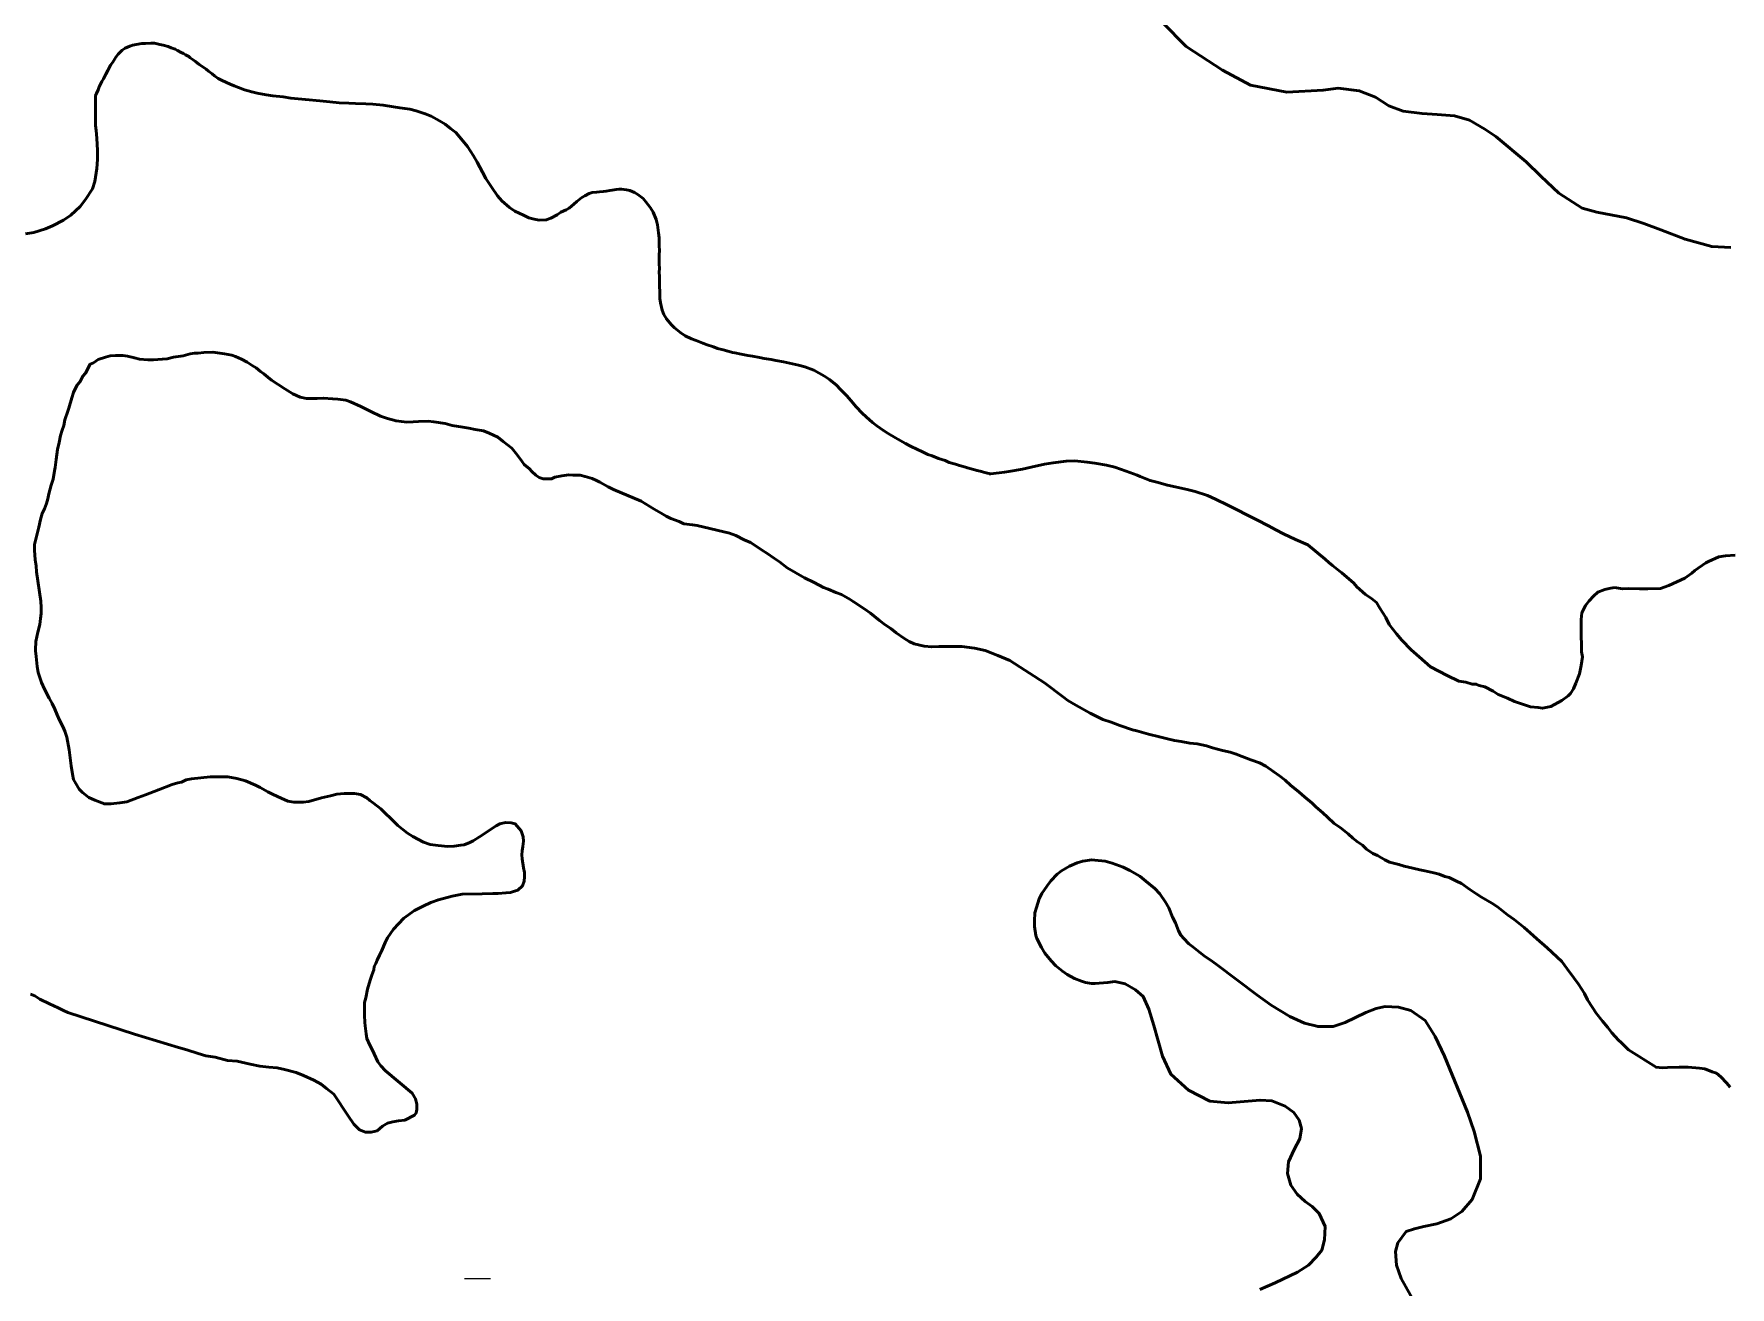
# Model space of a CAD drawing. Header units: metres. Extents: x 531395 to 538605, y 1843190 to 1853105.
# Drawn here: x 536395 to 537505, y 1846376 to 1847196 of the extents above; entities that cross this region are included whole.
import ezdxf

# ---------------------------------------------------------------- set-up
doc = ezdxf.new("R2010")
doc.units = ezdxf.units.M
doc.header["$LTSCALE"] = 4
doc.layers.add('2', color=7, linetype='Continuous', lineweight=53)
doc.layers.add('61', color=7, linetype='Continuous', lineweight=13)

msp = doc.modelspace()

# ---------------------------------------------------------------- linework, layer by layer
at = {"layer": '2'}
for points in [[(537417.83, 1847079.46), (537408.15, 1847082.11), (537392.87, 1847092.09), (537381.02, 1847103.21), (537371.54, 1847112.46), (537351.71, 1847129.13), (537344.36, 1847133.99), (537334.3, 1847139.84), (537324.59, 1847142.7), (537313.17, 1847143.64), (537303.3, 1847144.11), (537290.93, 1847145.8), (537281.69, 1847149.26), (537272.84, 1847154.91), (537262.23, 1847159.07), (537248.46, 1847160.71), (537238.67, 1847159.57), (537214.75, 1847158.2), (537191.09, 1847162.72), (537172.81, 1847172.57), (537149.02, 1847188.13), (537133.53, 1847203.69)], [(536389.17, 1847065.42), (536394.68, 1847066.35), (536402.21, 1847068.55), (536406.92, 1847070.62), (536413.99, 1847074.38), (536418.75, 1847077.6), (536425.02, 1847083.36), (536428.5, 1847087.76), (536432.91, 1847094.83), (536434.43, 1847099.76), (536435.83, 1847108.19), (536436.38, 1847114.05), (536436.38, 1847119.85), (536435.8, 1847128.14), (536435.31, 1847133.13), (536434.94, 1847136.38), (536435.01, 1847155.87), (536435.69, 1847157.38), (536436.66, 1847159.67), (536437.46, 1847161.76), (536439.07, 1847165.08), (536440.19, 1847166.92), (536441.82, 1847170.05), (536442.97, 1847172.37), (536444.85, 1847175.82), (536446.24, 1847177.78), (536448.33, 1847181.06), (536449.9, 1847183.05), (536452.45, 1847185.63), (536454.28, 1847187.07), (536457.36, 1847188.38), (536459.38, 1847188.99), (536461.6, 1847189.44), (536465.25, 1847189.96), (536467.6, 1847190.14), (536471.29, 1847190.28), (536473.58, 1847190.17), (536477.08, 1847189.43), (536479.23, 1847188.92), (536482.57, 1847187.98), (536484.55, 1847187.26), (536487.22, 1847186.33), (536488.75, 1847185.47), (536491.09, 1847184.12), (536492.59, 1847183.44), (536493.93, 1847182.55), (536495.96, 1847181.46), (536497, 1847180.63), (536498.95, 1847179.43)], [(536498.95, 1847179.43), (536500.41, 1847178.27), (536502.81, 1847176.37), (536504.47, 1847175.23), (536507.35, 1847173.28), (536509.02, 1847171.96), (536511.32, 1847170.14), (536512.81, 1847168.79), (536515.28, 1847167.17), (536517.41, 1847166), (536520.81, 1847164.49), (536523.13, 1847163.34), (536525.72, 1847162.31), (536528.49, 1847161.3), (536532.56, 1847159.78), (536537.2, 1847158.32), (536540.8, 1847157.5), (536546.73, 1847156.39), (536551.06, 1847155.84), (536557.9, 1847155.02), (536562.74, 1847154.25), (536570.03, 1847153.58), (536572.35, 1847153.28), (536581.85, 1847152.39), (536586.17, 1847152.03), (536592.5, 1847151.44), (536594.42, 1847151.28), (536600.82, 1847150.98), (536605.22, 1847150.73), (536611.89, 1847150.55), (536616.47, 1847150.32), (536623.2, 1847149.58), (536629.96, 1847148.66), (536634.13, 1847147.91), (536640.7, 1847146.96), (536644.89, 1847146.02), (536650.82, 1847144.05), (536654.62, 1847142.4), (536660.19, 1847139.34), (536663.87, 1847137.11), (536667.32, 1847134.38), (536670.77, 1847131.64), (536675.47, 1847126.39), (536678.38, 1847122.55), (536682.3, 1847116.55), (536684.7, 1847112.27), (536688.29, 1847105.85), (536690.58, 1847101.65), (536694.4, 1847095.73), (536698.18, 1847090.19), (536701.03, 1847086.91), (536705.99, 1847082.64), (536709.5, 1847080.2), (536715.04, 1847077.51), (536718.54, 1847075.93), (536722.17, 1847074.92), (536725.39, 1847074.25), (536730.01, 1847074.5), (536733, 1847075.7), (536737.22, 1847077.81), (536739.67, 1847079.61), (536743.12, 1847081.06), (536745.08, 1847082.14), (536748.09, 1847084.86), (536750.08, 1847086.52)], [(536750.08, 1847086.52), (536753.3, 1847089.07), (536755.33, 1847090.35), (536758.2, 1847091.83), (536760.14, 1847092.34), (536762.95, 1847092.66), (536764.82, 1847092.88), (536767.44, 1847093.18), (536769.24, 1847093.3), (536771.65, 1847093.77), (536773.23, 1847094.04), (536775.75, 1847094.43), (536777.54, 1847094.54), (536779.25, 1847094.55), (536782.52, 1847094.17), (536784.76, 1847093.77), (536787.76, 1847092.4), (536790, 1847091.14), (536793.43, 1847088.6), (536795.29, 1847086.44), (536798.23, 1847082.41), (536799.99, 1847079.48), (536801.97, 1847074.68), (536802.93, 1847071.37), (536803.54, 1847066.12), (536803.93, 1847062.75), (536803.95, 1847057.62), (536804.13, 1847054.42), (536803.98, 1847051.64), (536803.93, 1847047.94), (536803.99, 1847045.85), (536804.09, 1847042.54), (536804.03, 1847040.54), (536804.13, 1847037.23), (536804.14, 1847034.66), (536804.23, 1847030.69), (536804.36, 1847027.85), (536804.45, 1847023.02), (536804.88, 1847020.13), (536805.9, 1847015.4), (536807.08, 1847012.59), (536808.66, 1847009.64), (536811.74, 1847006.01), (536814.08, 1847003.81), (536818.08, 1847000.48), (536821.05, 1846998.64), (536825.18, 1846996.55), (536828.06, 1846995.46), (536832.45, 1846993.69), (536835.41, 1846992.71), (536839.56, 1846991.29), (536842.23, 1846990.36), (536845.86, 1846989.36), (536848.22, 1846988.68), (536852.04, 1846987.7), (536853.5, 1846987.4), (536857.59, 1846986.54), (536861.97, 1846985.62), (536865.05, 1846985.22), (536869.7, 1846984.43), (536872.62, 1846983.82), (536877.17, 1846983.11), (536880.27, 1846982.52), (536885.32, 1846981.59), (536889.22, 1846980.71)], [(537505.56, 1847056.32), (537492.97, 1847057.02), (537475.5, 1847061.79), (537459.58, 1847068.02), (537448.54, 1847072.13), (537437.22, 1847075.89), (537417.83, 1847079.46)], [(536668.55, 1846939.84), (536663.8, 1846941.18), (536656.38, 1846942.21), (536652.82, 1846942.61), (536646.36, 1846942.4), (536642.86, 1846942.26), (536638.83, 1846942.07), (536635.27, 1846942.46), (536631.71, 1846942.86), (536626.13, 1846944.38), (536621.61, 1846946.02), (536615.31, 1846949.07), (536608.71, 1846952.36), (536601.88, 1846955.35), (536598.79, 1846956.35), (536593.57, 1846957.09), (536590.3, 1846957.25), (536584.03, 1846957.8), (536580.12, 1846957.57), (536573.11, 1846957.45), (536568.85, 1846958.38), (536564.13, 1846960.68), (536558.84, 1846963.91), (536550.22, 1846969.64), (536547.83, 1846971.52), (536545.16, 1846973.64), (536543.07, 1846975.29), (536540.1, 1846977.65), (536537.48, 1846979.24), (536534.27, 1846981.3), (536530.52, 1846983.3), (536526.54, 1846985), (536524.28, 1846985.82), (536519.5, 1846986.87), (536511.68, 1846987.79), (536505.95, 1846987.75), (536502.21, 1846987.32), (536499.78, 1846987.3), (536496.88, 1846986.7), (536492.44, 1846985.37), (536486.04, 1846984.63), (536481.83, 1846983.6), (536478.63, 1846983.23), (536473, 1846982.85), (536469.2, 1846982.95), (536463.74, 1846983.4), (536460.42, 1846984.09), (536455.97, 1846985.2), (536452.94, 1846985.66), (536448.08, 1846985.63), (536444.58, 1846985.5), (536441.44, 1846984.6), (536436.76, 1846982.97), (536433.75, 1846981), (536431.44, 1846979.92), (536428.32, 1846974.15), (536426.67, 1846972.07), (536424.91, 1846968.62), (536422.79, 1846965.94), (536420.62, 1846961.37), (536419.39, 1846957.98), (536417.46, 1846951.27), (536416.88, 1846949.31), (536414.83, 1846943.67), (536414.2, 1846939.81)], [(536889.22, 1846980.71), (536895.17, 1846979.41), (536899.3, 1846978.18), (536905.14, 1846976.1), (536908.69, 1846974.14), (536912.14, 1846972.26), (536915.44, 1846969.98), (536919.96, 1846966.23), (536922.66, 1846963.41), (536926.85, 1846959.24), (536929.38, 1846956.21), (536933.01, 1846951.98), (536936.72, 1846947.85), (536939.46, 1846945.51), (536943.58, 1846941.9), (536946.51, 1846939.58), (536950.75, 1846936.56), (536953.74, 1846934.54), (536958.63, 1846931.68), (536960.15, 1846930.82), (536965.13, 1846928.07), (536968.36, 1846926.35), (536973.08, 1846924.15), (536975.9, 1846922.77), (536979.91, 1846920.95), (536982.69, 1846919.94), (536986.78, 1846918.23), (536991.12, 1846916.84), (536993.81, 1846915.72), (536997.84, 1846914.58), (537000.51, 1846913.65), (537004.54, 1846912.5), (537005.73, 1846912.07), (537009.65, 1846911.01), (537012.01, 1846910.33), (537014.84, 1846909.62), (537016.3, 1846909.31), (537018.77, 1846908.55), (537020.02, 1846908.41), (537020.07, 1846908.24), (537021.08, 1846908.25), (537030.08, 1846909.3), (537032.87, 1846909.81), (537041.71, 1846911.31), (537047.46, 1846912.55), (537056.16, 1846914.5), (537061.84, 1846915.45), (537070.28, 1846916.43), (537076.05, 1846916.62), (537084.11, 1846915.85), (537089.22, 1846915.2), (537096.87, 1846913.91), (537102.15, 1846912.62), (537109.58, 1846909.97), (537116.82, 1846907.29), (537118.91, 1846906.49), (537125.3, 1846903.81), (537129.8, 1846902.63), (537136.67, 1846900.76), (537141.82, 1846899.75), (537149.62, 1846897.99), (537154.9, 1846896.7), (537162.91, 1846893.93), (537168.22, 1846891.6), (537176.26, 1846887.78)], [(536414.2, 1846939.81), (536413.2, 1846936.72), (536411.97, 1846933.33), (536411.17, 1846928.65), (536410.06, 1846924.19), (536409.2, 1846917.61), (536408.46, 1846912.38), (536408.17, 1846910.19), (536407.19, 1846904.67), (536406.02, 1846900.75), (536404.51, 1846895.17), (536403.81, 1846891.84), (536402.82, 1846888.75), (536401.59, 1846885.37), (536400.06, 1846882.22), (536398.89, 1846878.3), (536397.85, 1846873.31), (536396.74, 1846868.86), (536395.12, 1846861.91), (536395.02, 1846858.12), (536395.46, 1846851.95), (536396.19, 1846847.98), (536396.39, 1846843.95), (536399.22, 1846824.73), (536399.38, 1846820.71), (536399.38, 1846816.68), (536399.06, 1846813.46), (536398.58, 1846809.43), (536397.13, 1846804.6), (536396.01, 1846798.48), (536395.68, 1846792.84), (536395.63, 1846792.23), (536396.06, 1846788.5), (536396.8, 1846782.1), (536397.53, 1846778.13), (536399.64, 1846771.61), (536401.5, 1846767.23), (536404.61, 1846761.38), (536406.64, 1846757.83), (536408.44, 1846753.98), (536409.94, 1846750.37), (536411.44, 1846746.76), (536413.54, 1846742.68), (536414.97, 1846739.6), (536416.24, 1846735.69), (536417.69, 1846727.36), (536419.01, 1846716.9), (536419.85, 1846711.52), (536420.52, 1846708.08), (536422.19, 1846705.3), (536424.23, 1846701.75), (536426.37, 1846699.57), (536430.54, 1846696.27), (536434.52, 1846694.57), (536440.76, 1846692.05), (536445.09, 1846692.01), (536450.96, 1846692.69), (536455.46, 1846693.48), (536462.98, 1846696.24), (536467.66, 1846697.87), (536476.18, 1846701.29), (536485.24, 1846704.77), (536488.91, 1846705.74), (536491.28, 1846706.28), (536494.36, 1846707.72)], [(536964.19, 1846800.58), (536959.19, 1846804.05), (536955.62, 1846806.88), (536951.82, 1846809.41), (536948.24, 1846812.24), (536942.29, 1846816.96), (536938.48, 1846819.49), (536930.87, 1846824.56), (536929.08, 1846825.97), (536923.31, 1846829.09), (536919.63, 1846830.55), (536914.52, 1846832.66), (536911.43, 1846833.65), (536905.37, 1846837.01), (536899.07, 1846840.06), (536887.77, 1846846.59), (536882.71, 1846850.6), (536879.5, 1846852.66), (536874.5, 1846856.13), (536871.58, 1846857.96), (536866.88, 1846861.2), (536863.67, 1846863.26), (536859.69, 1846864.96), (536854.22, 1846867.84), (536850, 1846869.24), (536828.86, 1846874.36), (536825.84, 1846874.82), (536820.08, 1846875.5), (536816.93, 1846877.03), (536811.59, 1846878.84), (536808.44, 1846880.37), (536805.22, 1846882.43), (536800.58, 1846885.14), (536792.14, 1846890.37), (536773.96, 1846898), (536770.51, 1846899.76), (536765.04, 1846902.64), (536763.02, 1846903.76), (536760.16, 1846905.05), (536755.41, 1846906.39), (536752.32, 1846907.38), (536747.46, 1846907.36), (536744.73, 1846907.58), (536740.23, 1846906.79), (536735.73, 1846906), (536733.42, 1846904.92), (536730.45, 1846904.85), (536728.02, 1846904.83), (536725.47, 1846905.89), (536723.15, 1846907.24), (536720.7, 1846909.66), (536719.15, 1846911.37), (536715.58, 1846914.2), (536713.97, 1846916.45), (536711.04, 1846920.71), (536707.58, 1846924.9), (536704.61, 1846927.26), (536701.93, 1846929.38), (536698.36, 1846932.21), (536692.65, 1846934.79), (536688.97, 1846936.26), (536683.45, 1846937.24), (536679.29, 1846938.11), (536675.44, 1846938.74), (536668.55, 1846939.84)], [(537176.26, 1846887.78), (537181.52, 1846884.97), (537189.5, 1846880.87), (537195.14, 1846878.1), (537202.72, 1846874.14), (537207.59, 1846871.47), (537212.64, 1846868.83), (537220.55, 1846865.28), (537228.66, 1846861.76), (537239.83, 1846852.23), (537242.27, 1846850.12), (537244.65, 1846848.23), (537249.12, 1846844.7), (537250.9, 1846843.28), (537258.7, 1846836.62), (537260.61, 1846834.13), (537266.33, 1846829.12), (537270.14, 1846826.59), (537273.41, 1846824), (537275.74, 1846820.21), (537279.68, 1846814.18), (537281.84, 1846809.57), (537286.62, 1846803.36), (537290.07, 1846799.17), (537296.21, 1846792.85), (537301.34, 1846788.31), (537308.84, 1846781.88), (537314.31, 1846779), (537319.78, 1846776.12), (537327.5, 1846772.42), (537331.9, 1846771.85), (537336.11, 1846770.45), (537338.54, 1846770.46), (537340.8, 1846769.64), (537344.42, 1846768.71), (537349.89, 1846765.83), (537353.11, 1846763.77), (537359.34, 1846761.25), (537363.92, 1846759.07), (537372.36, 1846756.27), (537374.32, 1846755.68), (537379.24, 1846755.17), (537382.27, 1846754.71), (537387.54, 1846755.87), (537394.93, 1846759.7), (537398.89, 1846762.86), (537400.61, 1846764.41), (537402.43, 1846767.32), (537403.89, 1846771.01), (537406.42, 1846777.25), (537407.4, 1846782.77), (537408.38, 1846788.29), (537407.71, 1846791.72), (537407.62, 1846797.12), (537407.43, 1846801.15), (537407.47, 1846805.48), (537407.43, 1846812.77), (537408, 1846817.17), (537410.41, 1846822.04), (537412.77, 1846825.02), (537415.66, 1846828.05), (537418.32, 1846830.79), (537422.99, 1846832.42), (537425.9, 1846833.03), (537429.33, 1846833.69)], [(537429.33, 1846833.69), (537434.56, 1846832.95), (537438.59, 1846833.15), (537445.65, 1846832.88), (537451.04, 1846832.97), (537459.4, 1846833.13), (537464.85, 1846835.11), (537475.38, 1846839.84), (537479.88, 1846843.07), (537481.82, 1846844.92), (537489.09, 1846849.81), (537490.87, 1846850.83), (537497.56, 1846853.77), (537502.06, 1846854.56), (537508.22, 1846855)], [(537310.96, 1846646.97), (537305.15, 1846648.19), (537301.82, 1846648.89), (537297.37, 1846649.99), (537291.55, 1846651.21), (537288.17, 1846652.44), (537282.05, 1846653.89), (537278.9, 1846655.42), (537274.26, 1846658.13), (537271.11, 1846659.65), (537267.01, 1846662.42), (537264.26, 1846665.08), (537261.05, 1846667.14), (537258.08, 1846669.49), (537255.04, 1846672.39), (537249.68, 1846676.63), (537245.87, 1846679.16), (537241.35, 1846683.23), (537238.31, 1846686.12), (537233.78, 1846690.19), (537231.34, 1846692.61), (537226.28, 1846696.62), (537222.94, 1846699.75), (537217.29, 1846704.23), (537213.65, 1846707.59), (537210.08, 1846710.42), (537206.27, 1846712.95), (537200.98, 1846716.67), (537196.94, 1846718.9), (537191.29, 1846720.95), (537185.65, 1846723), (537181.67, 1846724.7), (537177.75, 1846725.87), (537172.76, 1846726.91), (537166.05, 1846728.83), (537162.13, 1846730), (537156.02, 1846731.45), (537151.39, 1846731.73), (537145.57, 1846732.95), (537141.18, 1846733.52), (537136.73, 1846734.62), (537131.44, 1846735.9), (537124.2, 1846737.77), (537116.66, 1846739.87), (537113.87, 1846740.62), (537105.43, 1846743.43), (537099.79, 1846745.48), (537094.44, 1846747.29), (537086.12, 1846751.46), (537076.61, 1846756.58), (537071.37, 1846759.75), (537068.69, 1846761.88), (537056.25, 1846771.25), (537033.44, 1846785.97), (537025.68, 1846789.15), (537017.44, 1846792.49), (537010.47, 1846793.92), (537002.08, 1846795.03), (536989.96, 1846795.19), (536986.99, 1846795.11), (536982.43, 1846794.85), (536977.5, 1846795.36), (536970.85, 1846796.75), (536967.7, 1846798.28), (536964.19, 1846800.58)], [(536494.36, 1846707.72), (536497.79, 1846708.39), (536510.06, 1846709.81), (536517.36, 1846709.85), (536521.68, 1846709.81), (536527.5, 1846708.59), (536533.08, 1846707.07), (536539.62, 1846704.32), (536542.77, 1846702.79), (536547.71, 1846699.85), (536551.16, 1846698.09), (536556.56, 1846695.74), (536560.84, 1846693.8), (536564.7, 1846693.17), (536570.93, 1846693.08), (536574.66, 1846693.51), (536583.01, 1846696.1), (536588.82, 1846697.32), (536593.02, 1846698.35), (536597.82, 1846698.9), (536604.58, 1846698.88), (536608.44, 1846698.24), (536612.49, 1846696.01), (536614.57, 1846694.36), (536616.95, 1846692.47), (536621.71, 1846688.7), (536624.75, 1846685.81), (536628.09, 1846682.68), (536632.97, 1846677.84), (536636.25, 1846675.25), (536639.22, 1846672.89), (536642.73, 1846670.59), (536649.63, 1846667.07), (536654.14, 1846665.43), (536659.37, 1846664.68), (536665.66, 1846664.06), (536669.69, 1846664.26), (536674.19, 1846665.05), (536676.32, 1846665.3), (536679.93, 1846666.8), (536682.24, 1846667.87), (536686.26, 1846670.5), (536697.28, 1846677.74), (536699.58, 1846678.89), (536703.4, 1846679.85), (536707.03, 1846679.66), (536709.71, 1846678.89), (536711.05, 1846677.55), (536712.39, 1846675.83), (536713.53, 1846674.29), (536714.3, 1846672.37), (536714.87, 1846670.46), (536715.06, 1846667.58), (536714.68, 1846664.13), (536714.3, 1846661.25), (536714.11, 1846658.57), (536714.3, 1846656.08), (536715.12, 1846650.06), (536715.73, 1846647.16), (536715.8, 1846644.19), (536715.58, 1846641.47), (536714.59, 1846638.38), (536711.4, 1846635.57), (536709.32, 1846634.79), (536706.72, 1846633.95)], [(537097.74, 1846575.16), (537089.16, 1846574.38), (537086.86, 1846574.49), (537083.08, 1846575.1), (537080.43, 1846575.84), (537075.74, 1846577.68), (537070.97, 1846580.26), (537067.87, 1846582.38), (537063.63, 1846586.07), (537060.51, 1846589.23), (537056.5, 1846594.29), (537054.16, 1846598.01), (537051.11, 1846603.84), (537050.6, 1846605.78), (537049.63, 1846611.66), (537049.57, 1846615.46), (537049.92, 1846620.64), (537050.84, 1846624.17), (537052.76, 1846629.82), (537054.43, 1846633.44), (537057.85, 1846638.4), (537060.43, 1846641.65), (537064.5, 1846645.93), (537067.37, 1846648.26), (537072.55, 1846651.15), (537077.61, 1846653.44), (537081.2, 1846654.53), (537087.1, 1846655.31), (537089.21, 1846655.17), (537095.96, 1846654.43), (537100.58, 1846653.16), (537107.63, 1846650.64), (537112.06, 1846648.49), (537118.59, 1846644.68), (537122.57, 1846641.53), (537128.38, 1846636.59), (537131.63, 1846633.16), (537135.42, 1846627.6), (537137.56, 1846623.86), (537140.08, 1846617.77), (537141.93, 1846614.09), (537143.88, 1846608.79), (537145.44, 1846606.02), (537147.41, 1846603.78), (537150.56, 1846600.43), (537153.18, 1846598.36), (537157.58, 1846594.87), (537160.8, 1846592.49), (537166.08, 1846588.82), (537169.5, 1846586.45), (537195.24, 1846566.91), (537204.59, 1846560.16), (537216.69, 1846552.72), (537226.28, 1846548.44), (537235.29, 1846546.18), (537245.06, 1846546.19), (537252.97, 1846548.82), (537266.47, 1846555.3), (537273.39, 1846558.08), (537279.25, 1846559.28), (537287.96, 1846558.82), (537295.99, 1846556.7), (537305.31, 1846550.2), (537311.99, 1846539.64), (537318.05, 1846526.71)], [(537505.07, 1846506.42), (537502.61, 1846509.41), (537498.97, 1846513.36), (537496.03, 1846515.76), (537493.25, 1846516.56), (537488.46, 1846518.5), (537484.91, 1846518.95), (537477.56, 1846519.56), (537471.63, 1846519.5), (537464.1, 1846519.28), (537460.6, 1846519.2), (537456.51, 1846519.59), (537438.52, 1846531.01), (537433.6, 1846535.77), (537431.82, 1846537.19), (537427.46, 1846542.09), (537424.9, 1846545.57), (537421.44, 1846549.77), (537417.32, 1846554.97), (537414.99, 1846558.75), (537411.7, 1846563.78), (537409.61, 1846567.86), (537405.67, 1846573.89), (537402.74, 1846578.15), (537398.26, 1846584.11), (537394.74, 1846588.84), (537385.33, 1846597.75), (537378.42, 1846603.71), (537374.19, 1846607.54), (537370.26, 1846611.14), (537363.71, 1846616.33), (537359.31, 1846619.33), (537352.76, 1846624.52), (537348.95, 1846627.05), (537342.29, 1846630.87), (537338.49, 1846633.41), (537334.68, 1846635.94), (537329.09, 1846639.88), (537325.94, 1846641.41), (537321.06, 1846643.82), (537318.27, 1846644.58), (537314.59, 1846646.04), (537310.96, 1846646.97)], [(536706.72, 1846633.95), (536703.75, 1846633.88), (536698.42, 1846633.26), (536695.16, 1846633.42), (536688.16, 1846633.15), (536674.91, 1846632.88), (536668.41, 1846631.54), (536659.42, 1846629.28), (536654.5, 1846627.36), (536649.35, 1846625.14), (536643.73, 1846622.32), (536636.76, 1846617.19), (536633.4, 1846613.56), (536630.03, 1846609.92), (536626.09, 1846604.33), (536624.56, 1846601.18), (536623.51, 1846598.62), (536622.45, 1846596.07), (536620.92, 1846592.92), (536619.4, 1846589.77), (536618.58, 1846587.51), (536617.46, 1846585.49), (536617.17, 1846583.29), (536615.95, 1846579.91), (536614.72, 1846576.52), (536612.96, 1846570.64), (536611.98, 1846565.12), (536610.99, 1846562.03), (536611.01, 1846557.17), (536611.15, 1846553.67), (536611.17, 1846548.81), (536611.42, 1846546.68), (536612.04, 1846541.34), (536612.64, 1846538.44), (536614.5, 1846534.06), (536615.88, 1846531.51), (536617.32, 1846528.44), (536619.83, 1846523.05), (536621.74, 1846520.57), (536624.84, 1846517.15), (536642.28, 1846502.51), (536644.41, 1846498.94), (536645.36, 1846495.37), (536645.36, 1846491.81), (536644.89, 1846489.67), (536643.7, 1846488.24), (536637.54, 1846484.91), (536633.27, 1846484.43), (536629.71, 1846483.72), (536626.15, 1846483.01), (536622.83, 1846480.87), (536619.27, 1846478.01), (536615.48, 1846477.06), (536611.68, 1846477.06), (536607.89, 1846478.49), (536604.09, 1846482.29), (536600.3, 1846487.76), (536590.94, 1846501.86), (536586.17, 1846505.64), (536582.6, 1846508.46), (536577.96, 1846511.17), (536571.13, 1846514.16), (536566.32, 1846516.04), (536558.77, 1846518.14), (536553.79, 1846519.18)], [(537197.15, 1846374.02), (537207.09, 1846378.32), (537221.88, 1846385.31), (537228.98, 1846389.93), (537234.08, 1846395.08), (537237.64, 1846399.71), (537239.39, 1846406.48), (537239.86, 1846415.19), (537236.06, 1846423.84), (537231.33, 1846428.37), (537226.85, 1846431.58), (537221.48, 1846436.41), (537217.47, 1846442.35), (537215.34, 1846450.06), (537215.93, 1846457.57), (537219.63, 1846465.63), (537223.43, 1846472.73), (537224.33, 1846479.53), (537222.8, 1846484.99), (537219.36, 1846490.01), (537213.72, 1846493.96), (537204.93, 1846497.59), (537197.32, 1846498.04), (537176.51, 1846496.18), (537164.43, 1846497.4), (537150.53, 1846504.54), (537138.97, 1846515.09), (537133.4, 1846526.73), (537127.83, 1846546.79), (537124.53, 1846557.69), (537120.78, 1846565.85), (537115.81, 1846570.36), (537108.96, 1846574.18), (537102.21, 1846575.69), (537097.74, 1846575.16)], [(536553.79, 1846519.18), (536548.33, 1846519.63), (536542.57, 1846520.31), (536536.22, 1846521.47), (536527.61, 1846523.44), (536521.33, 1846524.07), (536513.25, 1846526.1), (536507.2, 1846527.02), (536502.15, 1846528.6), (536494.84, 1846531), (536489.26, 1846532.51), (536460.44, 1846541.29), (536416.86, 1846555.47), (536414.01, 1846556.76), (536410.56, 1846558.53), (536404.85, 1846561.11), (536398.55, 1846564.16), (536395.34, 1846566.22), (536392.49, 1846567.51)], [(537318.05, 1846526.71), (537332.98, 1846490.14), (537337.54, 1846477.54), (537341.62, 1846461.35), (537341.66, 1846446.47), (537336.08, 1846432.85), (537329.29, 1846425.08), (537322.09, 1846420.33), (537312.91, 1846416.96), (537312.91, 1846416.96), (537304.41, 1846415.25), (537298.34, 1846413.78), (537293.04, 1846411.9), (537287.44, 1846404.5), (537285.93, 1846398.86), (537286.59, 1846389.89), (537289.67, 1846381.17), (537301.87, 1846359.46)]]:
    msp.add_lwpolyline(points, dxfattribs=at)
at = {"layer": '61'}
msp.add_line((536676.41, 1846381.12), (536693.6, 1846381.12), dxfattribs=at)

doc.saveas('drawing.dxf')
